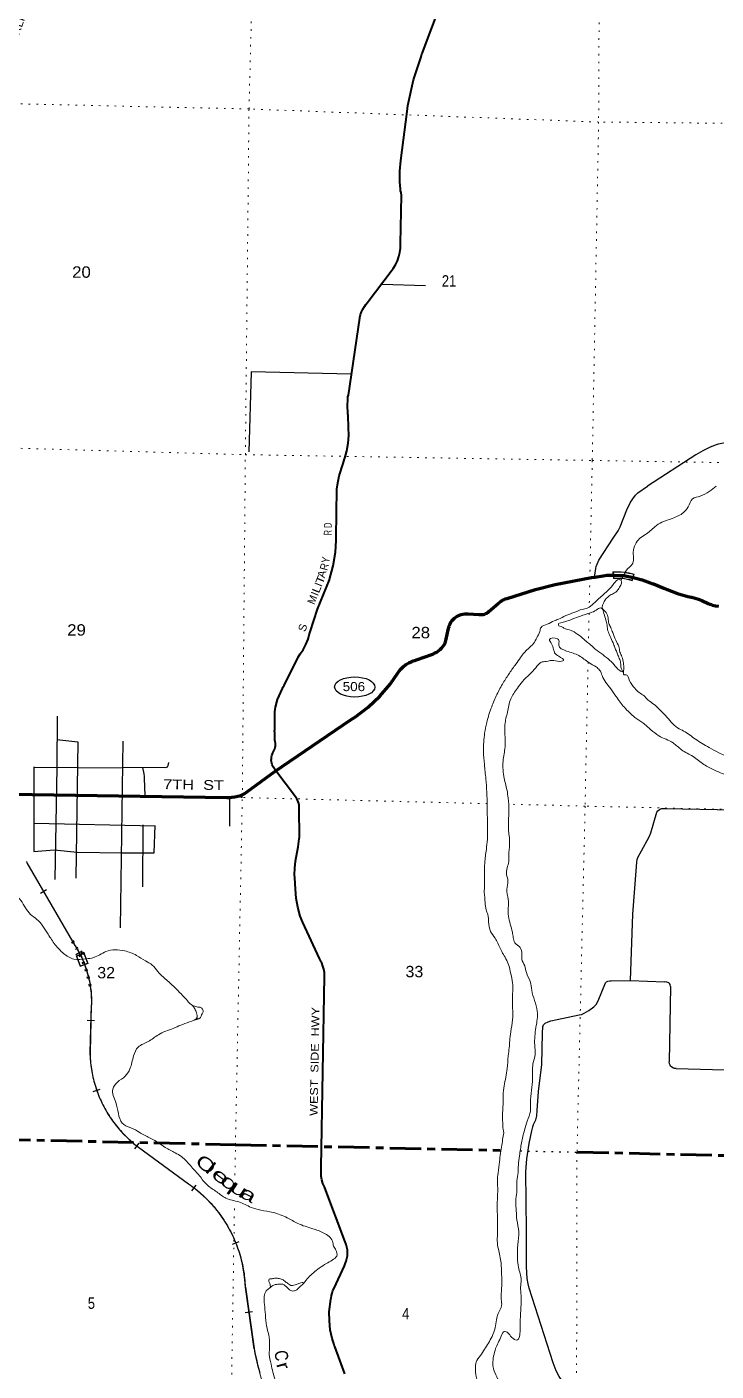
# Model space of a CAD drawing. Header units: feet. Extents: x -509309 to -252658, y -547785 to -360805.
# Drawn here: x -496166 to -485584, y -405679 to -385045 of the extents above; entities that cross this region are included whole.
import ezdxf
from ezdxf.enums import TextEntityAlignment as Align

# ---------------------------------------------------------------- set-up
doc = ezdxf.new("R2010")
doc.units = ezdxf.units.FT
doc.header["$LTSCALE"] = 80
doc.header["$PDMODE"] = 32
doc.header["$PDSIZE"] = 40
doc.linetypes.add('DOTTED', pattern=[1.5, 0.3, -1.2])
doc.linetypes.add('LONG_DASH_SHORT_DASH', pattern=[9.9, 6, -1.2, 1.5, -1.2])
for name, color, linetype, lineweight in [('11', 7, 'LONG_DASH_SHORT_DASH', 60), ('17', 7, 'Continuous', 25), ('23', 7, 'Continuous', 70), ('26', 7, 'Continuous', 40), ('27', 7, 'Continuous', 13), ('29', 7, 'Continuous', 25), ('34', 7, 'Continuous', 25), ('39', 7, 'Continuous', 13), ('59', 7, 'Continuous', 13), ('6', 7, 'DOTTED', 25), ('7', 7, 'DOTTED', 13)]:
    doc.layers.add(name, color=color, linetype=linetype, lineweight=lineweight)
doc.layers.add('41', color=7, linetype='Continuous')

msp = doc.modelspace()

# ---------------------------------------------------------------- linework, layer by layer
at = {"layer": '11'}
for points in [[(-506190.32, -401912.31), (-503181.08, -401980.67), (-498174.32, -402086.16), (-492969.33, -402203.98), (-488897.63, -402291.56)], [(-487713.01, -402317.04), (-482430.91, -402440.77), (-477099.49, -402560.73), (-474547.99, -402612.32)]]:
    msp.add_lwpolyline(points, dxfattribs=at)
at = {"layer": '17'}
msp.add_ellipse((-491132.2, -395177.34), major_axis=(-309.24, 1), ratio=0.500121, dxfattribs=at)
at = {"layer": '23'}
for points in [[(-496419.28, -396825.16), (-493094.17, -396871.63), (-493069.17, -396871.28), (-493044.17, -396871.34), (-493017.83, -396871.11), (-492971.76, -396865.85), (-492926.5, -396855.81), (-492882.53, -396841.08), (-492840.35, -396821.85), (-492829.9, -396815.69), (-492801.78, -396799.12), (-492779.9, -396783.16), (-492357.2, -396474.75), (-491203.54, -395687.09), (-491123.33, -395634.86), (-490927.69, -395486.16), (-490748.68, -395317.83), (-490588.24, -395131.71), (-490466.02, -394955.61), (-490449.9, -394932.39), (-490426.72, -394905.61), (-490421.41, -394899.47), (-490385.17, -394864.89), (-490345.51, -394834.28), (-490302.87, -394807.99), (-490257.72, -394786.3), (-490235.54, -394778.38), (-490210.54, -394769.45), (-490185.54, -394760.39), (-489950.72, -394676.27), (-489925.72, -394667.32), (-489900.72, -394655.12), (-489874.24, -394641.66), (-489846.99, -394624.01), (-489821.74, -394603.6), (-489798.75, -394580.67), (-489778.29, -394555.46), (-489760.58, -394528.25), (-489745.81, -394499.34), (-489743.75, -394493.99), (-489739.19, -394482.14), (-489730.35, -394443.99), (-489697.02, -394300.13), (-489688.37, -394262.8), (-489684.93, -394250.13), (-489680.97, -394236.9), (-489669.85, -394210.26), (-489656.01, -394184.92), (-489639.6, -394161.17), (-489620.79, -394139.27), (-489599.79, -394119.45), (-489576.84, -394101.93), (-489552.18, -394086.91), (-489526.09, -394074.55), (-489498.85, -394064.99), (-489470.76, -394058.32), (-489442.12, -394054.63), (-489438.66, -394054.55), (-489411.13, -394053.9), (-489388.66, -394055.14), (-489228.12, -394064.02), (-489205.49, -394065.27), (-489178.12, -394064.43), (-489161.75, -394062.31), (-489142.79, -394057.79), (-489124.4, -394051.32), (-489106.79, -394042.95), (-489090.15, -394032.8), (-489074.66, -394020.96), (-488928.06, -393896.86), (-488884.34, -393859.85), (-488878.06, -393854.9), (-488863.07, -393844.89), (-488840.6, -393833.1), (-488817.02, -393823.71), (-488792.59, -393816.85), (-488359.56, -393678.76), (-488054.61, -393605.86), (-487498.65, -393498.87), (-487458.47, -393491.14), (-487448.65, -393489.61), (-487320.81, -393469.69), (-487262.13, -393463.4), (-487206.95, -393460.28), (-487142.8, -393460.75), (-487050.92, -393463.97), (-487008.7, -393467.98), (-486928.42, -393479.23), (-486860.32, -393494.73)], [(-486860.32, -393494.73), (-486835.32, -393501.41), (-486717.17, -393532.98), (-486597.95, -393578.34), (-486572.95, -393586.86), (-486547.95, -393596.5), (-486384.71, -393659.44), (-486359.71, -393669.61), (-486334.71, -393679.51), (-486179.06, -393741.15), (-486016.39, -393786.63), (-485995.01, -393792.6), (-485966.39, -393798.81), (-485956.67, -393800.92), (-485855.76, -393829.93), (-485829.46, -393837.48), (-485805.76, -393848.34), (-485705.88, -393894.09), (-485682.34, -393904.87), (-485655.88, -393913.7), (-485637.35, -393919.87), (-485593.07, -393929.6), (-485548.03, -393934.65)]]:
    msp.add_lwpolyline(points, dxfattribs=at)
at = {"layer": '26'}
for points in [[(-490329.65, -386342.63), (-490316.05, -386251.84), (-490231.13, -385859.34), (-490113.87, -385502.87), (-490100.02, -385460.75), (-490097.07, -385452.87), (-489224.71, -383123.86)], [(-492342.9, -396464.25), (-492385.52, -396401.69), (-492389.19, -396394.53), (-492398.85, -396371.99), (-492406.09, -396348.57), (-492410.84, -396324.51), (-492413.06, -396300.09), (-492412.71, -396275.58), (-492409.79, -396251.23), (-492404.35, -396227.33), (-492396.44, -396204.12), (-492388.41, -396186.75), (-492378.71, -396169.77), (-492363.89, -396136.75), (-492360.01, -396126.76), (-492354.12, -396105.12), (-492350.52, -396082.98), (-492349.25, -396060.59), (-492350.33, -396038.18), (-492352.93, -396021.34), (-492359.55, -395993.94), (-492359.97, -395971.34), (-492361.6, -395882.12), (-492362.07, -395856.06), (-492361.65, -395832.12), (-492356.84, -395560.27), (-492346.8, -395488.45), (-492320.05, -395370.24), (-492240.8, -395202.52), (-492228.99, -395177.52), (-492217.43, -395152.52), (-492000.21, -394718.7), (-491986.93, -394692.18), (-491969.77, -394668.7), (-491926.54, -394605.02), (-491883.74, -394525.12), (-491849.54, -394441.18), (-491831.54, -394379.12), (-491830.22, -394374.57), (-491815.32, -394329.12), (-491701.75, -393982.55), (-491520, -393530.78), (-491518.12, -393525.04), (-491462.85, -393319.29), (-491429.38, -393108.9), (-491419.7, -392926.56), (-491418.23, -392898.84), (-491417.92, -392876.56), (-491407.63, -392142.72), (-491399.52, -392072.66), (-491372.4, -391934.56), (-491311.63, -391749.14), (-491289.79, -391677.32), (-491285.54, -391665.22), (-491252.73, -391550.96), (-491232.04, -391433.88), (-491223.7, -391315.29), (-491227.8, -391196.48), (-491235.58, -391008.16), (-491238.62, -390983.16), (-491239.7, -390958.16), (-491243.53, -390869.56), (-491237.46, -390746.94), (-491236.22, -390721.94), (-491227.98, -390696.94), (-491053.99, -389514.48), (-491052.39, -389505.23), (-491041.88, -389461.36), (-491026.85, -389418.83), (-491007.45, -389378.11), (-490983.91, -389339.63), (-490978.64, -389332.75), (-490960.58, -389307.75), (-490941.66, -389282.75), (-490555.96, -388773.02), (-490541.45, -388752.67), (-490506.48, -388695.31), (-490477.7, -388634.62), (-490455.43, -388571.25), (-490439.89, -388505.9), (-490431.28, -388439.29), (-490429.67, -388372.14), (-490415.49, -387630.85), (-490422.16, -387585.2), (-490427.81, -387560.2), (-490430.15, -387535.2), (-490440.34, -387426.06), (-490440.03, -387260.59), (-490422.43, -387096.06), (-490329.65, -386342.63)], [(-491287, -405721.59), (-491439.91, -405303.11), (-491449.05, -405278.11), (-491454.93, -405253.11), (-491477.98, -405179.95), (-491507.27, -405045.06), (-491522.3, -404907.84), (-491522.9, -404769.81), (-491497.58, -404574.37), (-491495.03, -404554.68), (-491490.64, -404524.37), (-491489.77, -404518.32), (-491480.38, -404479.49), (-491466.98, -404441.85), (-491449.72, -404405.82), (-491290.7, -404062.02), (-491277.51, -404034.24), (-491262.24, -403992.99), (-491251.37, -403950.37), (-491245.01, -403906.84), (-491243.24, -403862.89), (-491246.07, -403819), (-491253.48, -403775.64), (-491265.37, -403733.3), (-491281.63, -403692.43), (-491592.57, -402864.77), (-491598.56, -402852.35), (-491619.97, -402799.36), (-491635.73, -402744.42), (-491645.67, -402688.13), (-491649.66, -402631.12), (-491648.54, -402599), (-491647.64, -402573.17), (-491647.21, -402549), (-491595.19, -399618.79), (-491595.21, -399612.46), (-491598.4, -399561.22), (-491606.93, -399510.6), (-491620.7, -399461.14), (-491639.57, -399413.4), (-491650.27, -399392.89), (-491654.46, -399384.87), (-491673.94, -399342.89), (-491930.21, -398790.54), (-491967.95, -398695.02), (-492007.84, -398559.35), (-492033.33, -398420.25), (-492044.14, -398279.25), (-492053.95, -398106.16), (-492056.15, -398060.88), (-492053.37, -397956.64), (-492039.71, -397853.27), (-492002.13, -397631.1), (-492001.66, -397628.59), (-491985.82, -397509.86), (-491982.42, -397484.4), (-491982.58, -397459.86), (-491985.14, -397063.59), (-491985.42, -397019.37), (-491985.37, -397013.59), (-491987.5, -396988.94), (-491992.44, -396963.4), (-492000.03, -396938.53), (-492010.17, -396914.58), (-492020.72, -396895.5), (-492033.69, -396876.35), (-492056.79, -396845.5), (-492341.72, -396464.97)]]:
    msp.add_lwpolyline(points, dxfattribs=at)
at = {"layer": '29'}
for p, q in [((-490713.97, -388994.24), (-490043.97, -389016.73)), ((-494726.94, -398874.58), (-494688.72, -396009.47)), ((-496063.66, -396405.8), (-494692.71, -396417.37)), ((-494692.52, -396409.33), (-494032.05, -396411.49)), ((-493056.12, -396893.71), (-493054.43, -397315.82)), ((-496054.72, -397268.25), (-494198.61, -397307.81)), ((-494384.21, -398243.87), (-494378.99, -397295.34)), ((-486898.86, -399683.92), (-486375.33, -399702.81)), ((-486286.81, -399777.34), (-486305.14, -400932.55))]:
    msp.add_line(p, q, dxfattribs=at)
for points in [[(-491185.55, -390375.48), (-492722.55, -390339.73), (-492756.69, -391566.92)], [(-485655.21, -391487.91), (-485592.1, -391460.83), (-485548.37, -391445.19), (-485469.24, -391427.49), (-485365.13, -391411.86), (-484944.5, -391349.36), (-484915.35, -391339.99), (-484882.03, -391328.53), (-484827.89, -391295.19), (-484719.61, -391211.86), (-484365.61, -390911.87), (-484136.56, -390736.87), (-484061.6, -390687.92), (-483890.84, -390603.54), (-483595.15, -390461.87), (-483549.35, -390435.84), (-483488.96, -390392.09), (-483441.07, -390340), (-483405.85, -390293.26)], [(-485655.21, -391487.91), (-485785.76, -391553.53), (-485893.62, -391612.92), (-486640.22, -392093.02)], [(-487452.94, -393489.57), (-487432.88, -393359.24), (-487426.63, -393328.51), (-487413.1, -393290.49), (-487384.99, -393232.68), (-487164.26, -392891.02), (-487089.3, -392778.52), (-487057.03, -392718.62), (-486956.03, -392457.69), (-486902.94, -392353), (-486864.41, -392286.86), (-486821.73, -392232.17), (-486785.28, -392195.2), (-486640.22, -392093.02)], [(-495701.13, -395622.82), (-495704.31, -396406.59), (-495734.58, -398130.3)], [(-495708, -395984.43), (-495385.65, -396020.48), (-495416.87, -398109.97)], [(-494032.05, -396411.49), (-494021.64, -396409.59), (-494008.1, -396401.26), (-493999.77, -396392.93), (-493994.57, -396380.95), (-493988.32, -396337.2)], [(-496059.6, -396403.89), (-496061.41, -397704.22), (-495747.57, -397677.76), (-495395.07, -397712.55), (-494702.65, -397721.52), (-494212.83, -397723.5), (-494198.51, -397303.8)], [(-494389.44, -396412.76), (-494369.4, -396512.21), (-494365.23, -396549.71), (-494363.15, -396578.87), (-494356.9, -396849.71)], [(-486898.86, -399683.92), (-486862.41, -398665.87), (-486804.1, -397865.86), (-486795.76, -397827.31), (-486785.35, -397793.98), (-486729.13, -397690.86), (-486612.51, -397479.39), (-486587.53, -397415.86), (-486495.91, -397099.19), (-486481.32, -397076.27), (-486454.26, -397057.52), (-486425.1, -397045.02), (-486370.96, -397040.85), (-485029.92, -397065.85)], [(-488312.79, -401386.21), (-488260.73, -400973.7), (-488248.24, -400490.36), (-488246.16, -400393.48), (-488235.75, -400365.36), (-488206.59, -400339.32), (-488164.94, -400319.52), (-488121.21, -400301.81), (-488023.34, -400282.02), (-487686, -400211.19), (-487652.68, -400203.9), (-487608.95, -400183.06), (-487540.23, -400141.4), (-487461.1, -400089.31), (-487427.78, -400052.85), (-487394.47, -399994.52), (-487282.02, -399719.52), (-487265.36, -399704.41), (-487244.54, -399694.52), (-487216.43, -399688.78), (-487194.56, -399686.18), (-486898.86, -399683.92)], [(-486286.81, -399777.34), (-486291.87, -399744.51), (-486300.2, -399727.84), (-486309.57, -399719.51), (-486324.14, -399712.22), (-486342.89, -399707.01), (-486375.33, -399702.81)], [(-486199.25, -401035.65), (-486224.18, -401032.56), (-486240.84, -401028.4), (-486262.71, -401014.86), (-486282.49, -400997.15), (-486291.86, -400983.61), (-486300.19, -400962.77), (-486305.14, -400932.55)], [(-486199.25, -401035.65), (-485266.3, -401060.58), (-484551.96, -401076.12), (-484006.15, -401087.51), (-483131.14, -401100.97), (-481894.67, -401111.25)], [(-487724.49, -406921.6), (-487729.72, -406202.93), (-487738.06, -406149.8), (-487756.8, -406097.72), (-487796.36, -406027.93), (-487948.38, -405828.96), (-487996.27, -405761.26), (-488040, -405674.8), (-488087.89, -405552.92), (-488454.39, -404402.91), (-488468.97, -404340.4), (-488483.54, -404254.98), (-488496.04, -404077.91), (-488496.04, -403519.57), (-488504.37, -402619.56), (-488489.79, -402420.59), (-488454.39, -402186.22), (-488414.83, -401991.42), (-488400.25, -401927.88), (-488387.76, -401894.55), (-488354.44, -401821.62), (-488337.78, -401761.22), (-488329.45, -401677.88), (-488312.79, -401386.21)]]:
    msp.add_lwpolyline(points, dxfattribs=at)
at = {"layer": '34', "lineweight": 13}
for p, q in [((-496166.02, -397876.51), (-495432.29, -399146.67)), ((-496166.02, -397876.51), (-495432.29, -399146.67)), ((-495409.05, -399302.61), (-495286.38, -399258)), ((-495408.55, -399302.43), (-495348.6, -399467.3)), ((-495349.1, -399467.48), (-495226.42, -399422.87)), ((-495286.38, -399258), (-495226.42, -399422.87)), ((-495179.75, -400063.34), (-495197.45, -400784.44)), ((-495179.75, -400063.34), (-495197.45, -400784.44)), ((-494531.18, -402185.6), (-493685.06, -402803.31)), ((-494531.18, -402185.6), (-493685.06, -402803.31)), ((-492812.54, -404390.42), (-492679.12, -405334.31)), ((-492812.54, -404390.42), (-492679.12, -405334.31))]:
    msp.add_line(p, q, dxfattribs=at)
at = {"layer": '34'}
for p, q in [((-495958.01, -398343.56), (-495862.23, -398288.23)), ((-495415.57, -399281.63), (-495317.96, -399229.59)), ((-495238.91, -400293.18), (-495128.33, -400295.89)), ((-495147.51, -401387.14), (-495043.16, -401350.47)), ((-494507.83, -402268.89), (-494442.61, -402179.55)), ((-493633.64, -402910.73), (-493566.43, -402822.88)), ((-493010.14, -403731.21), (-492907.3, -403690.46)), ((-492814.08, -404780.45), (-492704.56, -404764.97))]:
    msp.add_line(p, q, dxfattribs=at)
for points in [[(-496173.65, -397856.95), (-496165.04, -397876.01), (-495431.4, -399146.01), (-495425.54, -399152.18), (-495410.59, -399175.79), (-495396.32, -399199.53), (-495382.45, -399223.52), (-495368.76, -399247.82), (-495355.69, -399272.33), (-495343.11, -399296.96), (-495330.71, -399321.9), (-495318.93, -399347.05), (-495307.65, -399372.31), (-495296.67, -399397.98), (-495286.27, -399423.64), (-495276.14, -399449.45), (-495266.54, -399475.63), (-495257.52, -399501.79), (-495248.9, -399528.2), (-495240.63, -399554.66), (-495232.91, -399581.45), (-495225.61, -399608.16), (-495218.86, -399635.2), (-495212.54, -399662.14), (-495206.63, -399689.35), (-495201.28, -399716.55), (-495196.43, -399743.87), (-495191.94, -399771.23), (-495188.05, -399798.79), (-495184.53, -399826.4), (-495181.58, -399854), (-495178.99, -399881.63), (-495177.1, -399909.34)], [(-495177.1, -399909.34), (-495175.57, -399937.07), (-495174.47, -399964.72), (-495173.87, -399992.5), (-495173.82, -400020.26), (-495174.29, -400048.14), (-495174.43, -400055.69), (-495178.65, -400063.63), (-495196.34, -400784.45), (-495195.76, -400816.64), (-495194.44, -400848.66), (-495192.56, -400880.67), (-495190.31, -400912.86), (-495187.33, -400944.85), (-495183.8, -400976.66), (-495179.9, -401008.65), (-495175.27, -401040.44), (-495170.09, -401072.04), (-495164.34, -401103.82), (-495158.06, -401135.22), (-495151.41, -401166.61), (-495144.02, -401198), (-495136.08, -401229.01), (-495127.59, -401260.03), (-495118.73, -401290.84), (-495109.14, -401321.65), (-495099.18, -401352.09), (-495088.49, -401382.51), (-495077.44, -401412.57), (-495065.83, -401442.62), (-495053.67, -401472.29), (-495040.97, -401501.77), (-495027.9, -401531.07), (-495014.09, -401560.16), (-494999.92, -401589.07), (-494985.2, -401617.6), (-494970.12, -401645.95), (-494954.3, -401673.92), (-494938.12, -401701.7), (-494921.58, -401729.11), (-494904.48, -401756.32), (-494886.84, -401783.16), (-494868.64, -401809.82), (-494850.27, -401836.09), (-494831.16, -401861.99), (-494811.69, -401887.53), (-494791.87, -401912.87), (-494771.67, -401937.65), (-494750.74, -401962.25), (-494729.63, -401986.46), (-494707.98, -402010.13), (-494686.15, -402033.61), (-494663.58, -402056.7), (-494640.84, -402079.24), (-494617.73, -402101.42), (-494594.08, -402123.39), (-494570.06, -402144.63), (-494545.85, -402165.68), (-494540.03, -402170.55), (-494530.37, -402184.83), (-493684.41, -402802.42), (-493655.34, -402822.86), (-493626.88, -402843.87), (-493598.78, -402865.37), (-493570.75, -402887.32), (-493543.33, -402909.82), (-493516.44, -402932.7), (-493489.61, -402956.03), (-493463.41, -402979.93), (-493437.72, -403004.2), (-493412.22, -403029.09), (-493387.4, -403054.25), (-493362.8, -403079.74), (-493338.68, -403105.9), (-493315.23, -403132.33), (-493292.14, -403159.25), (-493269.43, -403186.4), (-493247.19, -403214.21), (-493225.52, -403242.13), (-493204.32, -403270.72), (-493183.68, -403299.4), (-493163.39, -403328.59), (-493143.76, -403358.03), (-493124.66, -403387.88), (-493105.97, -403417.93), (-493087.9, -403448.54), (-493070.24, -403479.37), (-493053.25, -403510.46), (-493036.65, -403541.77), (-493020.86, -403573.52), (-493005.46, -403605.49), (-492990.63, -403637.55), (-492976.32, -403670.01), (-492962.69, -403702.73), (-492949.57, -403735.84), (-492936.9, -403768.87), (-492925.03, -403802.36), (-492913.72, -403835.93), (-492902.81, -403869.73), (-492892.64, -403903.51), (-492883.09, -403937.85)], [(-492883.09, -403937.85), (-492874, -403972.12), (-492865.75, -404006.53), (-492857.79, -404041.01), (-492850.63, -404075.92), (-492844.07, -404110.64), (-492838.09, -404145.48), (-492832.62, -404180.69), (-492828.04, -404215.78), (-492823.76, -404250.91), (-492820.32, -404286.19), (-492817.28, -404321.7), (-492815.02, -404356.91), (-492813.49, -404389.31), (-492811.58, -404389.34), (-492678.32, -405332.05), (-492676.33, -405330.17), (-492664.49, -405395.6), (-492651.63, -405458.4), (-492637.67, -405521.03), (-492622.93, -405583.88), (-492606.8, -405646.12), (-492589.65, -405707.8)]]:
    msp.add_lwpolyline(points, dxfattribs=at)
at = {"layer": '34', "lineweight": 13}
msp.add_lwpolyline([(-495398.3, -399307.21), (-495291.16, -399268.24), (-495236.66, -399418.08), (-495343.81, -399457.04)], close=True, dxfattribs=at)
at = {"layer": '34', "linetype": 'DOTTED', "lineweight": 100}
msp.add_arc((-497009.81, -400090.91), 1844.38, 10.03292, 35.26306, dxfattribs=at)
at = {"layer": '34', "lineweight": 13}
for centre, radius, start, end in [((-496764.96, -400011.08), 1590.05, 358.40286, 32.66677), ((-496764.96, -400011.08), 1590.05, 358.40286, 32.66677), ((-493355.61, -400761.29), 1841.98, 180.71999, 229.94949), ((-493355.61, -400761.29), 1841.98, 180.71999, 229.94949), ((-494843.42, -404470.94), 2030.47, 2.27394, 55.21571), ((-494843.42, -404470.94), 2030.47, 2.27394, 55.21571), ((-489048.02, -404697.03), 3684.24, 189.93, 207.18253), ((-489048.02, -404697.03), 3684.24, 189.93, 207.18253)]:
    msp.add_arc(centre, radius, start, end, dxfattribs=at)
at = {"layer": '34'}
msp.add_point((-495305.69, -399265.6), dxfattribs=at)
at = {"layer": '39'}
msp.add_line((-486976.57, -393416.81), (-487049.08, -393538.04), dxfattribs=at)
for points in [[(-485584.28, -392096.85), (-485688.58, -392174.68), (-485828.9, -392247.61), (-485946.41, -392290.95), (-486011.62, -392411.95), (-486084.01, -392498.61), (-486256.93, -392590.83), (-486416.97, -392649.21), (-486523.03, -392716.94), (-486670.55, -392837.93), (-486758.36, -392898.08), (-486822.78, -392986.94), (-486855.88, -393108.73), (-486852.87, -393231.4), (-486862.03, -393277.4), (-486969.37, -393397.37), (-486976.57, -393416.81)], [(-488064.31, -394654.77), (-488079.08, -394602.15), (-488111.02, -394512.93), (-488141.54, -394447.86), (-488020.86, -394438.77), (-487997.42, -394465.47), (-488001.1, -394533.72), (-487880.88, -394625.11), (-487691.9, -394696.07), (-487533.94, -394804.47), (-487427.12, -394869.4), (-487374.08, -394916.93), (-487334.02, -395002.32), (-487276.34, -395106.24), (-487202.51, -395206.54), (-487119.1, -395325.16), (-486992.62, -395489.06), (-486829.78, -395643.8), (-486711.37, -395727.1), (-486585.47, -395832.69), (-486463.34, -395928.15), (-486245.15, -396036.01), (-486115.24, -396141.71), (-485939.08, -396244.52), (-485773.4, -396365.16), (-485606.97, -396455.67), (-485368.22, -396543.94), (-485179.04, -396606.87), (-485020.89, -396707.23), (-484838.32, -396794.12), (-484733.9, -396875.07), (-484635.8, -396967.92), (-484546.54, -397012.32), (-484331.06, -396985.46), (-484164.02, -396887.06), (-483990.41, -396766.71), (-483826.94, -396650.14), (-483693.36, -396524.79), (-483525.82, -396406.3), (-483276.01, -396207.44), (-483143.32, -396118.24), (-482973.68, -395995.79), (-482829.53, -395848.59), (-482619.44, -395632.67), (-482452.19, -395443.83), (-482237.8, -395215.96), (-482050.18, -395015.56), (-481847.53, -394775.34), (-481673.12, -394540.45), (-481549.77, -394422.89), (-481475.6, -394263.92), (-481419.09, -394088.44), (-481302.89, -393934.53), (-481132.01, -393761.86), (-480968.54, -393645.28), (-480887.73, -393625.16), (-480844.28, -393654.36), (-480634.58, -393617.31), (-480378.23, -393561.3), (-480099.91, -393509.85), (-479790.26, -393408.93), (-479471.27, -393336.37), (-479171.6, -393233.19), (-478770.97, -393106.36), (-478601, -393052.25), (-478400.43, -392978.8), (-478220.58, -392930.96), (-478025.34, -392829.23), (-477805.56, -392726.02)], [(-484961.69, -396503.68), (-485012.57, -396450.17), (-485029.64, -396409.56), (-484923.79, -396432.26), (-484761.17, -396432.23), (-484594.34, -396424.27), (-484449.14, -396397.69), (-484287.64, -396361.46), (-484249.32, -396354.36), (-484227, -396344.86), (-484224.7, -396332.86), (-484288.8, -396327.26), (-484377.68, -396349.2), (-484506.78, -396374.17), (-484615.38, -396381.55), (-484715.85, -396385.11), (-484804.18, -396384.95), (-484936.85, -396391.74), (-485052.78, -396370.8), (-485220.04, -396314.44), (-485367.34, -396262.58), (-485542.13, -396185.93), (-485690.79, -396107.92), (-485902.42, -395978.11), (-486084.06, -395853.05), (-486175.22, -395804.59), (-486361.34, -395617.12), (-486455.39, -395522.35), (-486535.83, -395446.01), (-486630.46, -395375.35), (-486695.09, -395309.45), (-486768.2, -395261.43), (-486830.87, -395197.58), (-486918.11, -395070.83), (-486964.39, -394993.32), (-486994.44, -394990.57), (-487000.34, -394904), (-487008.01, -394807.34), (-487029.82, -394714.35), (-487060.14, -394641.25), (-487080.09, -394554.34), (-487125.93, -394458.75), (-487171.27, -394343.07), (-487201.5, -394265.95), (-487230.02, -394200.94), (-487242.05, -394118.24), (-487274.08, -394033.04), (-487328.69, -393967.38), (-487327.5, -393919.17), (-487308.46, -393879.44), (-487274.97, -393823.99), (-487254.42, -393804.4), (-487193.09, -393759.68), (-487125.89, -393721.13), (-487088.79, -393681.84), (-487067.84, -393646.18), (-487036.16, -393582.64), (-487047.16, -393540.17), (-487074.96, -393527.43), (-487152.78, -393589.83), (-487239.57, -393690.2), (-487385.33, -393821.28), (-487467.51, -393897.64), (-487561.58, -393967.69), (-487638.32, -393985.9), (-487768.02, -394034.97), (-487891.64, -394082.18), (-488005.43, -394137.67), (-488072.29, -394162.16), (-488175.95, -394213.88), (-488271.53, -394263.78), (-488291.07, -394323.6), (-488337.68, -394422.95), (-488385.95, -394508.19), (-488472.29, -394590.48), (-488585.95, -394722.35), (-488658.74, -394825.07), (-488756.5, -394963.36), (-488852.54, -395113.75), (-488949.23, -395290.25), (-489030.25, -395483.22), (-489106.35, -395720.52), (-489138.53, -395886.55), (-489151.92, -396022.89), (-489157.43, -396165.45), (-489142.34, -396368.82), (-489119.58, -396586.44), (-489104.49, -396789.81), (-489097.68, -397003.02), (-489096.98, -397137.7), (-489095.25, -397312.6), (-489096.26, -397517.58), (-489112.05, -397669.94), (-489137.24, -397878.34), (-489142.18, -398079.21), (-489141.71, -398223.93), (-489144.28, -398328.38)], [(-487986.85, -394198.42), (-487914.07, -394178.1), (-487782.47, -394133.1), (-487668.98, -394089.66), (-487515.1, -394037.16), (-487423.78, -393997.2), (-487356.73, -393964.68), (-487336.91, -393975.22), (-487306.58, -394048.32), (-487274.94, -394149.59), (-487258.85, -394230.38), (-487244.87, -394315.13), (-487212.83, -394400.33), (-487167.1, -394499.94), (-487138.72, -394570.98), (-487091.37, -394686.71), (-487064.96, -394755.69), (-487048.63, -394826.44), (-487040.17, -394890.96), (-487021.44, -394945.69), (-487063.13, -394926.57), (-487153.16, -394831.91), (-487213.88, -394770.12), (-487324.12, -394680.99), (-487440.48, -394595.73), (-487513.14, -394529.63), (-487572.15, -394479.94), (-487656.75, -394409.53), (-487765.28, -394332.5), (-487808.88, -394309.32), (-487920.45, -394274.42), (-487963.96, -394247.22), (-487997.87, -394238.35), (-488005.3, -394214.05), (-487997.03, -394204.2)], [(-488448.07, -406906.19), (-488465.39, -406820.61), (-488477.36, -406735.9), (-488511.64, -406578.29), (-488560.5, -406442.43), (-488615.68, -406318.48), (-488676.59, -406182.32), (-488742.14, -406072.18), (-488820.72, -406001.91), (-488888.78, -405911.81), (-488934.27, -405802.16), (-488997.13, -405663.94), (-489012.87, -405569.09), (-488999.83, -405446.81), (-488968.93, -405333.01), (-488930.64, -405245.52), (-488883.89, -405140.14), (-488833.96, -405069.01), (-488782.23, -405088.37), (-488723.72, -405158.15), (-488634.41, -405200.54), (-488595.73, -405096.97), (-488593.81, -405018.64), (-488590.65, -404890.08), (-488582, -404701.37), (-488579.47, -404516.53), (-488586.4, -404389.74), (-488577.72, -404281.42), (-488619.08, -404085.44), (-488633.74, -403946.4), (-488628.61, -403737.51), (-488613.69, -403538.9), (-488643.31, -403355.27), (-488652.05, -403220.4), (-488660.39, -403069.45), (-488643.04, -402935.22), (-488642.71, -402758.36), (-488623.46, -402628.19), (-488620.69, -402515.71), (-488603.15, -402373.44), (-488572.18, -402175.22), (-488527.27, -401981.37), (-488485.64, -401839.7), (-488435.75, -401688.17), (-488432.74, -401565.64), (-488417.78, -401365.03), (-488403.45, -401190.52), (-488395.87, -400963.59), (-488362.18, -400817.7), (-488368.66, -400672.83), (-488350.06, -400405.98), (-488330.75, -400273.8), (-488331.81, -400153.19), (-488371.96, -399989.4), (-488414.31, -399833.6), (-488437.14, -399700.39), (-488497.94, -399560.22), (-488523.56, -399459.1), (-488567.2, -399355.52), (-488567.18, -399273.12), (-488592.9, -399176.01), (-488673.44, -399103.69), (-488699.51, -399020.64), (-488711.63, -398941.96), (-488744.69, -398816.54), (-488773.89, -398697.24), (-488775.5, -398435.92), (-488797.74, -398278.61), (-488780.73, -398158.43), (-488800.29, -398055.45), (-488791.71, -397951.15), (-488767.42, -397861.3), (-488768.86, -397756.75), (-488754.89, -397596.31), (-488769.72, -397382.9), (-488771.99, -397230.09), (-488764.33, -397081.55), (-488777.46, -396880.24), (-488794.71, -396765.26), (-488843.61, -396549), (-488851.19, -396285.53), (-488821.84, -396071.19), (-488825.82, -395906.29), (-488826.14, -395755.54), (-488789.3, -395563.5), (-488738.17, -395361.76), (-488635.71, -395195.45), (-488554.89, -395092.92), (-488449.85, -394984.96), (-488352.99, -394882.83), (-488274.67, -394800.34), (-488193.97, -394784.23), (-488077.15, -394769.01), (-487957.01, -394782.01), (-487926.57, -394768.69), (-488001.33, -394706.56), (-488064.31, -394654.77)], [(-499376.48, -395953.36), (-499273.49, -396061.64), (-499112.76, -396220.35), (-498997.24, -396339.76), (-498931.44, -396439.86), (-498790.23, -396575.98), (-498650.14, -396675.89), (-498562.17, -396772.52), (-498429.18, -396916.47), (-498321.31, -397102.02), (-498288.15, -397223.43), (-498227.36, -397446), (-498189.22, -397609.74), (-498136.84, -397765.78), (-498006.99, -397955.89), (-497799.39, -398168.01), (-497670.07, -398297.8), (-497527.87, -398393.75), (-497416.5, -398436.68), (-497306.82, -398385.11), (-497195.61, -398271.27), (-497063.41, -398202.17), (-496933.42, -398141.04), (-496798, -398104.17), (-496596.29, -398147.32), (-496422.93, -398282.22), (-496387.6, -398315.24), (-496258.53, -398455.08), (-496111.17, -398667.73), (-496016.58, -398740.4), (-495839.62, -398973.87), (-495731.1, -399133.3), (-495601.88, -399267.12), (-495445.44, -399355.37), (-495255.4, -399350.4)], [(-489144.28, -398328.38), (-489130.12, -398487.5), (-489114.77, -398598.42), (-489090.46, -398671.38), (-489077.07, -398780.24), (-489046.61, -398929.71), (-488978.85, -399031.87), (-488934.63, -399111.34), (-488873.53, -399239.46), (-488823.48, -399327.12), (-488775.69, -399424.76), (-488744.39, -399540.09), (-488722.92, -399647.14), (-488704.26, -399786.28), (-488711.42, -399914.74), (-488708.08, -400105.76), (-488710.47, -400284.57), (-488737.17, -400472.84), (-488752.57, -400609.14), (-488761.2, -400715.45), (-488776.29, -400839.69), (-488793.12, -401034.23), (-488837.8, -401300.44), (-488855.44, -401446.73), (-488854.69, -401579.4), (-488863.33, -401768.11), (-488860.32, -401890.79), (-488857.74, -401949.14), (-488846.89, -401997.64), (-488857.33, -402095.86), (-488874.23, -402212.02), (-488895.3, -402334.1), (-488910.54, -402464.37), (-488932.84, -402636.67), (-488940.11, -402769.14), (-488937.2, -402895.83), (-488942.16, -403016.3), (-488943.31, -403144.91), (-488941.4, -403394.18), (-488938.89, -403536.94), (-488944.29, -403675.48), (-488927.48, -403808.55), (-488886.37, -404014.56), (-488876.76, -404195.69), (-488874.39, -404344.47), (-488881.16, -404456.86), (-488882.12, -404577.43), (-488878.42, -404671.98), (-488929.63, -404795.33), (-488956.02, -404889.15), (-488977.14, -405013.24), (-489024.63, -405148.74), (-489139.82, -405342.88), (-489202.43, -405439.82), (-489269.2, -405542.7), (-489279.35, -405628.87), (-489268.56, -405761.79), (-489255.45, -405800.3), (-489207.16, -405877.86), (-489097.42, -405987.07), (-488977.78, -406102.57), (-488881.98, -406207.42), (-488807.96, -406299.68), (-488771.56, -406370.92), (-488747.51, -406536.32), (-488706.13, -406649.89), (-488674.29, -406743.13), (-488663.93, -406811.71), (-488643.19, -406866.49), (-488641.12, -406901.96)], [(-495256.24, -399350.5), (-495139.67, -399330.73), (-494952.71, -399238.85), (-494663.34, -399227.87), (-494484.34, -399296.58), (-494345.91, -399382.39), (-494241.09, -399447.27), (-494155.18, -399545.85), (-494023.8, -399673.69), (-493882.4, -399801.77), (-493825.59, -399859.44), (-493716.04, -399976.7), (-493657.38, -400040.44), (-493619.99, -400071.51), (-493588.97, -400116.49), (-493562.46, -400181.46), (-493554.16, -400252), (-493670.25, -400319.5), (-493919.61, -400417.88), (-494146.85, -400514.8), (-494302, -400619.52), (-494456.66, -400704.16), (-494528.23, -400839.07), (-494583.32, -401038.7), (-494656.31, -401149.46), (-494777.11, -401244.98), (-494847.94, -401349.76), (-494802.71, -401551.86), (-494760.76, -401723.72), (-494702.16, -401871.88), (-494644.96, -401913.48), (-494499.96, -401977.34), (-494381.2, -402046.59), (-494222.56, -402126.86), (-494040.78, -402245.88), (-493888.21, -402328.02)], [(-493607.95, -400071.81), (-493570.03, -400080.78), (-493542.23, -400093.52), (-493506.12, -400094.41), (-493470.69, -400123.41), (-493459.59, -400161.87), (-493482.8, -400207.53), (-493484.95, -400213.51), (-493524.45, -400268.81), (-493538.5, -400268.47), (-493546.57, -400270.28), (-493558.86, -400280.03), (-493577.06, -400285.61)], [(-493888.21, -402328.02), (-493793.28, -402386.62), (-493636.56, -402545.23), (-493517.37, -402678.8), (-493392.51, -402826.58), (-493250.46, -402928.55), (-493110.27, -403024.45), (-492910.91, -403081.6), (-492722.22, -403164.62), (-492576.73, -403208.39), (-492386.86, -403243.21), (-492170.03, -403324.91), (-492007.52, -403411.3), (-491776.65, -403493.35), (-491605.62, -403559.86), (-491474.2, -403685.69), (-491456.01, -403762.51), (-491421.32, -403821.65), (-491409.5, -403912.38), (-491479.29, -403974.98), (-491566.9, -404027.09), (-491677.08, -404098.75), (-491767.14, -404168.9), (-491843.2, -404241.39), (-491915.59, -404328.05), (-491973.21, -404384.92), (-492042.81, -404439.48), (-492097.23, -404448.2), (-492164.31, -404400.32), (-492237.27, -404346.27), (-492301.47, -404344.69), (-492353.84, -404351.45), (-492390.3, -404364.62), (-492443.5, -404405.52), (-492490.69, -404446.57), (-492520.9, -404532.25), (-492517.89, -404654.93), (-492503.73, -404814.05), (-492485.85, -404985.33), (-492453.03, -405120.79), (-492439.07, -405287.96), (-492444.38, -405422.49), (-492417.88, -405569.86), (-492355.58, -405812.57), (-492294.98, -405960.78), (-492194.4, -406198.4), (-492158.25, -406279.68), (-492137.61, -406338.48), (-492086.89, -406480.41), (-492033.23, -406584.23), (-491990.76, -406653.61), (-491962.73, -406738.71), (-491893.94, -406798.69), (-491873.24, -406833.03)], [(-492425.3, -404399.94), (-492426.76, -404377.79), (-492441.43, -404321.16), (-492448.97, -404300.87), (-492446.17, -404268.79), (-492417.93, -404263.45), (-492361.46, -404252.78), (-492305.32, -404256.17), (-492245.48, -404271.71), (-492196.15, -404307.08), (-492146.83, -404342.46), (-492111.21, -404363.44), (-492068.97, -404360.46), (-492030.5, -404347.33), (-491975.84, -404328.58), (-491941.48, -404319.37), (-491923.42, -404319.81)]]:
    msp.add_spline(points, degree=3, dxfattribs=at)
at = {"layer": '59'}
for p, q in [((-487161.69, -393513.88), (-487167.96, -393409.5)), ((-486843.26, -393444.05), (-486871.56, -393546.32))]:
    msp.add_line(p, q, dxfattribs=at)
for points in [[(-487167.96, -393409.5), (-487112.01, -393407.83), (-487047.5, -393409.5), (-486987.29, -393414.51), (-486921.06, -393426.2), (-486883.21, -393433.71), (-486843.26, -393444.05)], [(-486853.14, -393449.75), (-486884.99, -393441.51), (-486922.53, -393434.06), (-486988.32, -393422.45), (-487047.94, -393417.49), (-487111.99, -393415.83), (-487159.48, -393417.25), (-487154.16, -393505.76)], [(-487154.16, -393505.76), (-487105.99, -393505.03), (-487047.88, -393505.87), (-486992.19, -393511.77), (-486944.44, -393520.2), (-486906.25, -393528.63), (-486877.15, -393536.52), (-486853.14, -393449.75)], [(-487161.69, -393513.88), (-487105.99, -393513.03), (-487048.36, -393513.86), (-486993.31, -393519.7), (-486946, -393528.05), (-486908.16, -393536.4), (-486871.56, -393546.32)]]:
    msp.add_lwpolyline(points, dxfattribs=at)
at = {"layer": '6'}
msp.add_line((-488592.24, -402298.12), (-487713.01, -402317.04), dxfattribs=at)
at = {"layer": '7'}
for p, q in [((-487485.51, -391700.54), (-487532.24, -393950.66)), ((-487534.18, -394044.21), (-487543.73, -394503.82)), ((-492858.56, -396874.56), (-496708.73, -396812.19)), ((-492963.58, -402205.55), (-492858.56, -396874.56)), ((-489098.12, -396968.37), (-492858.56, -396874.56)), ((-482262.39, -397130.85), (-487595.69, -397005.86)), ((-492971.25, -402670.01), (-492963.58, -402205.55)), ((-493039.42, -406808.28), (-492978.82, -403128.4))]:
    msp.add_line(p, q, dxfattribs=at)
for points in [[(-492755.67, -386305.25), (-492619.25, -380994.55), (-492455.43, -375665.48)], [(-487364.75, -381139.72), (-487388.08, -386505.45), (-487485.51, -391700.54)], [(-487388.08, -386505.45), (-492755.67, -386305.25), (-497942.64, -386189.89), (-503058.74, -386121.9)], [(-492858.56, -396874.56), (-492811.67, -391611.9), (-492755.67, -386305.25)], [(-476823.65, -386664.49), (-482129.3, -386558.27), (-487388.08, -386505.45)], [(-498058.05, -391462.92), (-492811.67, -391611.9), (-487485.51, -391700.54)], [(-487485.51, -391700.54), (-482205.53, -391789.09), (-476854.92, -391863.22)], [(-487549.75, -394794.04), (-487595.69, -397005.86), (-488768.29, -396976.61)], [(-487595.69, -397005.86), (-487720.38, -402320.29), (-487728.2, -406921.52)]]:
    msp.add_lwpolyline(points, dxfattribs=at)

# ---------------------------------------------------------------- texts
at = {"layer": '17', "width": 1.1}
msp.add_text('506', height=140, dxfattribs=at).set_placement((-491316.8, -395241))
at = {"layer": '17', "width": 1.25}
msp.add_text('7TH  ST', height=150, rotation=359.072, dxfattribs=at).set_placement((-494074.1, -396744.85))
at = {"layer": '27'}
for s, rotation, width, p in [('R', 89.197, 0.65, (-491486.97, -392809.16)), ('D', 89.197, 0.65, (-491485.38, -392695.78)), ('Y', 80.961, 0.9, (-491520.45, -393236.41)), ('T', 68.085, 1.3, (-491604.52, -393553.32)), ('A', 74.964, 1.05, (-491580.89, -393457.96)), ('R', 74.964, 0.9, (-491542.68, -393346.63)), ('L', 68.085, 1.3, (-491661.48, -393694.89)), ('S', 71.856, 1.05, (-491874.6, -394285.24))]:
    msp.add_text(s, height=120, rotation=rotation, dxfattribs=dict(at, width=width)).set_placement(p, align=Align.CENTER)
for s, p in [('I', (-491633.96, -393626.5)), ('M', (-491728.67, -393859.96)), ('I', (-491691.05, -393767.41))]:
    msp.add_text(s, height=120, rotation=68.085, dxfattribs=at).set_placement(p, align=Align.CENTER)
at = {"layer": '27', "width": 1.2}
msp.add_text('WEST  SIDE  HWY', height=120, rotation=88.983, dxfattribs=at).set_placement((-491703.24, -401761.12))
at = {"layer": '34', "width": 1.1}
msp.add_text('BURLINGTON   NORTHERN - SANTA FE', height=120, rotation=70.888, dxfattribs=at).set_placement((-496365.92, -385413.56))
at = {"layer": '41'}
for s, rotation, width, p in [('O', 320.895, 1.45, (-493597.84, -402486.04)), ('l', 321.303, 1.55, (-493441, -402613.2)), ('e', 322.343, 1.75, (-493352.23, -402684.31)), ('q', 323.806, 1.8, (-493219.74, -402786.43)), ('u', 326.582, 1.75, (-493071.58, -402893.81)), ('a', 331.377, 1.55, (-492912.17, -402995.48)), ('C', 276.793, 0.85, (-492365.26, -405371.27)), ('r', 285.727, 1.2, (-492339.01, -405570.85))]:
    msp.add_text(s, height=200, rotation=rotation, dxfattribs=dict(at, width=width)).set_placement(p)
at = {"layer": '7'}
for s, width, p in [('20', 1.1, (-495471.13, -388895.87)), ('21', 0.85, (-489795.18, -389031.31)), ('29', 1.1, (-495546.98, -394389.36)), ('28', 1.1, (-490262.26, -394429.54)), ('33', 1.05, (-490353.3, -399633.08)), ('32', 1.05, (-495085.8, -399649.61)), ('5', 0.85, (-495230.4, -404723.54)), ('4', 0.85, (-490404.76, -404883.92))]:
    msp.add_text(s, height=175, dxfattribs=dict(at, width=width)).set_placement(p)

doc.saveas('drawing.dxf')
